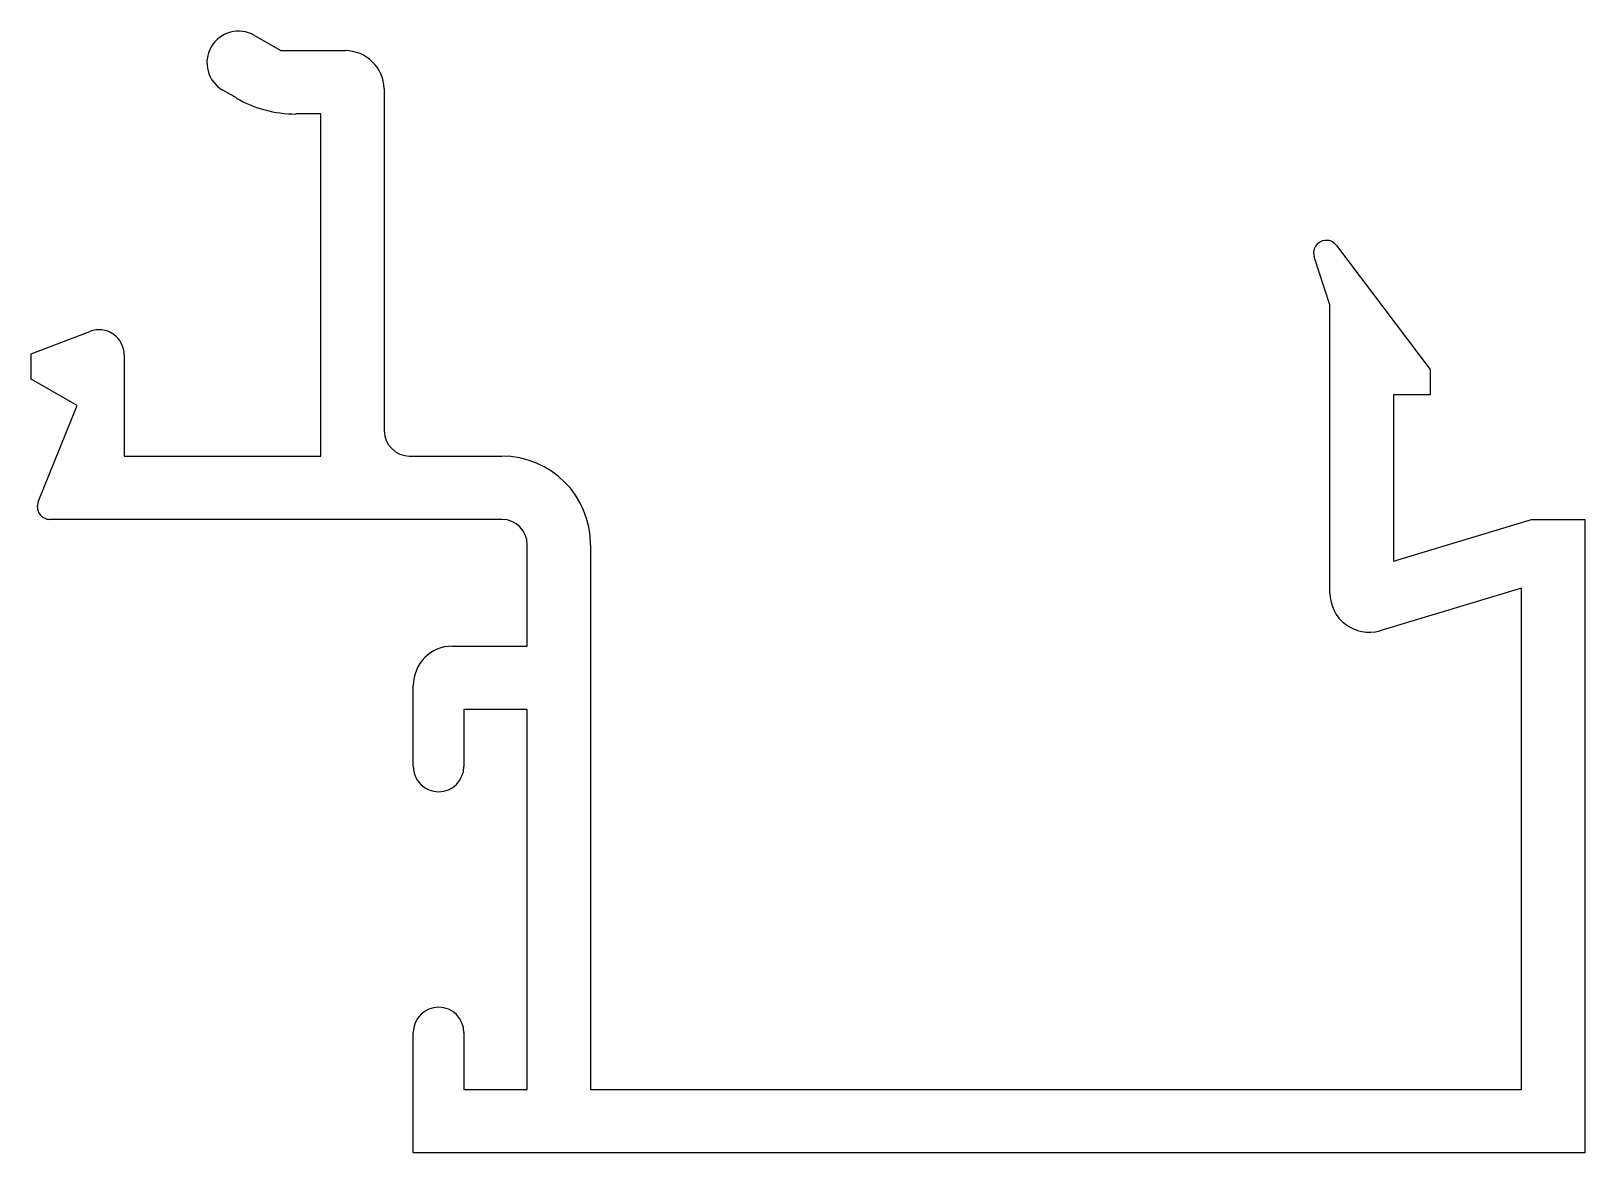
# Model space of a CAD drawing. Extents: x 5 to 36.2, y 3.7 to 26.2.
import ezdxf

# ---------------------------------------------------------------- set-up
doc = ezdxf.new("R2010")
doc.units = 0
doc.layers.get('0').update_dxf_attribs({"linetype": 'CONTINUOUS'})

msp = doc.modelspace()

# ---------------------------------------------------------------- linework, layer by layer
for p, q in [((9.49, 26.084), (10.021, 25.778)), ((10.021, 25.778), (11.306, 25.778)), ((9.127, 24.828), (8.855, 24.984)), ((12.093, 25.016), (12.093, 18.158)), ((10.823, 24.508), (10.32, 24.508)), ((10.823, 17.65), (10.823, 24.508)), ((31.185, 21.873), (33.063, 19.383)), ((31.057, 20.682), (30.741, 21.641)), ((31.057, 14.904), (31.057, 20.682)), ((5.01, 19.701), (6.19, 20.15)), ((5.01, 19.193), (5.01, 19.701)), ((6.878, 19.675), (6.878, 17.65)), ((33.063, 19.383), (33.063, 18.875)), ((5.932, 18.661), (5.01, 19.193)), ((33.063, 18.875), (32.327, 18.875)), ((32.327, 18.875), (32.327, 15.541)), ((5.153, 16.729), (5.932, 18.661)), ((6.878, 17.65), (10.823, 17.65)), ((12.601, 17.65), (14.452, 17.65)), ((14.452, 16.38), (5.389, 16.38)), ((32.327, 15.541), (35.099, 16.38)), ((35.099, 16.38), (36.169, 16.38)), ((36.169, 16.38), (36.169, 3.68)), ((14.96, 13.84), (14.96, 15.872)), ((16.23, 15.872), (16.23, 4.95)), ((34.899, 15.004), (32.058, 14.146)), ((34.899, 4.95), (34.899, 15.004)), ((13.461, 13.84), (14.96, 13.84)), ((12.674, 11.427), (12.674, 13.052)), ((14.96, 12.57), (13.69, 12.57)), ((13.69, 12.57), (13.69, 11.427)), ((14.96, 4.95), (14.96, 12.57)), ((12.674, 3.68), (12.674, 6.093)), ((13.69, 6.093), (13.69, 4.95)), ((13.69, 4.95), (14.96, 4.95)), ((16.23, 4.95), (34.899, 4.95)), ((36.169, 3.68), (12.674, 3.68))]:
    msp.add_line(p, q)
for centre, radius, start, end in [((9.173, 25.534), 0.635, 60, 240), ((11.306, 24.99), 0.787, 1.8455, 90), ((10.32, 26.895), 2.388, 240, 270), ((30.982, 21.72), 0.254, 37.0368, 198.2385), ((6.37, 19.675), 0.508, 0, 110.8566), ((12.601, 18.158), 0.508, 180, 270), ((14.452, 15.872), 1.778, 0, 90), ((5.389, 16.634), 0.254, 158.0487, 270), ((14.452, 15.872), 0.508, 360, 90), ((31.844, 14.904), 0.787, 180, 285.7394), ((13.461, 13.052), 0.787, 90, 180), ((13.182, 11.427), 0.508, 180, 360), ((13.182, 6.093), 0.508, 360, 180)]:
    msp.add_arc(centre, radius, start, end)

doc.saveas('drawing.dxf')
